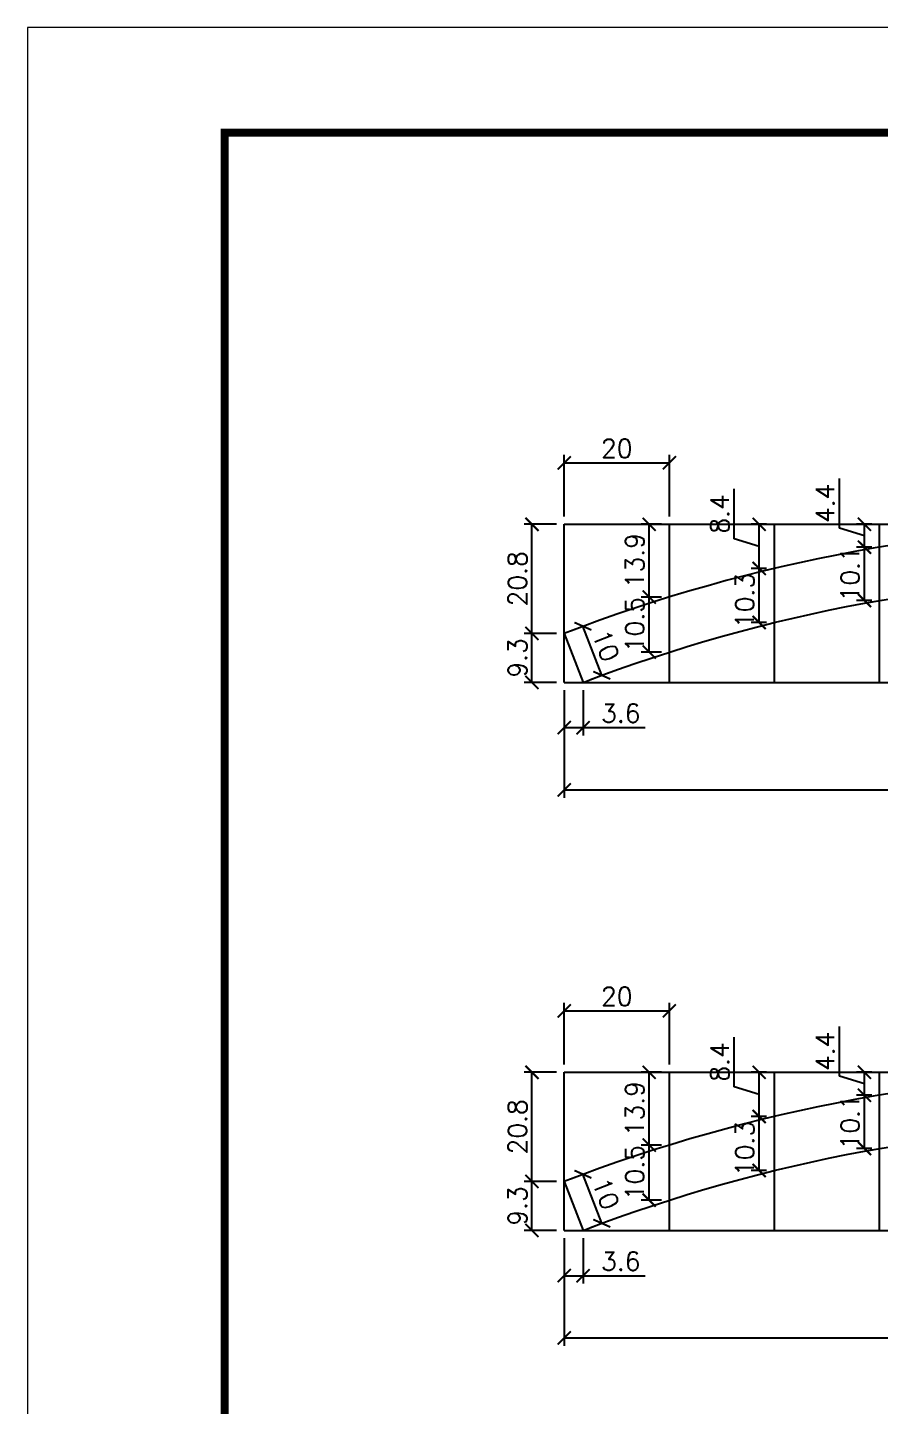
# Model space of a CAD drawing. Extents: x 2582 to 128055, y -26396 to 2611.
# Drawn here: x 2582 to 2906, y -1751 to -1226 of the extents above; entities that cross this region are included whole.
import ezdxf

# ---------------------------------------------------------------- set-up
doc = ezdxf.new("R2010")
doc.units = 0
doc.header["$PDMODE"] = 35
doc.linetypes.add('DASHED', pattern=[0.75, 0.5, -0.25])
doc.layers.add('COTA', color=241, linetype='Continuous')
doc.layers.add('Painéis', color=200, linetype='Continuous')
doc.layers.add('Folhas', color=255, linetype='Continuous', lineweight=9)
doc.layers.add('SARRAFO DE PRESSAO', color=251, linetype='DASHED', lineweight=9)
doc.styles.add('Romans', font='romans.shx')
doc.dimstyles.new('Cota Seção (2x)', dxfattribs={"dimtxt": 7, "dimasz": 5, "dimexe": 3, "dimexo": 3, "dimgap": 2, "dimtad": 3, "dimdec": 1, "dimlfac": 0.5, "dimzin": 12, "dimdsep": 46, "dimtxsty": 'Romans', "dimblk": 'ARCHTICK', "dimcen": 0, "dimclrd": 4, "dimclre": 4, "dimclrt": 1, "dimadec": 1, "dimazin": 3, "dimtfac": 1, "dimtdec": 1, "dimtmove": 0, "dimatfit": 3, "dimldrblk": 'OBLIQUE', "dimfxl": 1, "dimtolj": 1, "dimtzin": 12, "dimarcsym": 0})

# ---------------------------------------------------------------- blocks, each defined once
blk = doc.blocks.new('9999999999')
at = {"layer": 'Folhas'}
blk.add_lwpolyline([(98138.98, 34190.21), (99623.98, 34190.21), (99623.98, 35240.21), (98138.98, 35240.21)], close=True, dxfattribs=at)
at = {"layer": 'Folhas', "color": 30, "const_width": 3}
blk.add_lwpolyline([(98213.98, 34230.21), (99583.98, 34230.21), (99583.98, 35200.21), (98213.98, 35200.21)], close=True, dxfattribs=at)
blk = doc.blocks.new('_ArchTick')
at = {"color": 0, "linetype": 'ByBlock', "const_width": 0.15}
blk.add_lwpolyline([(-0.5, -0.5), (0.5, 0.5)], dxfattribs=at)
blk = doc.blocks.new('*D386')
at = {"layer": 'COTA', "color": 4, "linetype": 'ByBlock', "lineweight": -2, "transparency": 16777216}
for p, q in [((2782.79, -1665.23), (2770.52, -1665.23)), ((2773.52, -1683.9), (2773.52, -1665.23))]:
    blk.add_line(p, q, dxfattribs=at)
at = {"layer": 'COTA', "color": 4, "lineweight": -2, "transparency": 16777216}
blk.add_line((2782.79, -1683.9), (2770.52, -1683.9), dxfattribs=at)
at = {"layer": 'Defpoints', "color": 0, "linetype": 'ByBlock', "transparency": 16777216}
for p in [(2773.52, -1665.23), (2785.79, -1665.23), (2785.79, -1683.9)]:
    blk.add_point(p, dxfattribs=at)
at = {"layer": 'COTA', "color": 4, "linetype": 'ByBlock', "lineweight": -2, "transparency": 16777216, "xscale": 5, "yscale": 5, "zscale": 5}
for p, rotation in [((2773.52, -1665.23), 90), ((2773.52, -1683.9), 270)]:
    blk.add_blockref('_ArchTick', p, dxfattribs=dict(at, rotation=rotation))
at = {"layer": 'COTA', "color": 1, "linetype": 'ByBlock', "transparency": 16777216, "insert": (2768.02, -1674.56), "char_height": 7, "attachment_point": 5, "rotation": 90, "style": 'Romans'}
blk.add_mtext('\\A1;9.3', dxfattribs=at)
blk = doc.blocks.new('_Oblique')
at = {"color": 0, "linetype": 'ByBlock', "lineweight": -2}
blk.add_line((-0.5, -0.5), (0.5, 0.5), dxfattribs=at)
blk = doc.blocks.new('*D387')
at = {"layer": 'COTA', "color": 4, "linetype": 'ByBlock', "lineweight": -2, "transparency": 16777216}
for p, q in [((2782.79, -1623.69), (2770.52, -1623.69)), ((2773.52, -1665.23), (2773.52, -1623.69))]:
    blk.add_line(p, q, dxfattribs=at)
at = {"layer": 'COTA', "color": 4, "lineweight": -2, "transparency": 16777216}
blk.add_line((2782.79, -1665.23), (2770.52, -1665.23), dxfattribs=at)
at = {"layer": 'Defpoints', "color": 0, "linetype": 'ByBlock', "transparency": 16777216}
for p in [(2773.52, -1623.69), (2785.79, -1623.69), (2785.79, -1665.23)]:
    blk.add_point(p, dxfattribs=at)
at = {"layer": 'COTA', "color": 4, "linetype": 'ByBlock', "lineweight": -2, "transparency": 16777216, "xscale": 5, "yscale": 5, "zscale": 5}
for p, rotation in [((2773.52, -1623.69), 90), ((2773.52, -1665.23), 270)]:
    blk.add_blockref('_ArchTick', p, dxfattribs=dict(at, rotation=rotation))
at = {"layer": 'COTA', "color": 1, "linetype": 'ByBlock', "transparency": 16777216, "insert": (2768.02, -1644.46), "char_height": 7, "attachment_point": 5, "rotation": 90, "style": 'Romans'}
blk.add_mtext('\\A1;20.8', dxfattribs=at)
blk = doc.blocks.new('*D383')
at = {"layer": 'COTA', "color": 4, "linetype": 'ByBlock', "lineweight": -2, "transparency": 16777216}
for p, q in [((2788.59, -1664.15), (2795.7, -1661.42)), ((2800.07, -1681.17), (2792.9, -1662.5))]:
    blk.add_line(p, q, dxfattribs=at)
at = {"layer": 'COTA', "color": 4, "lineweight": -2, "transparency": 16777216}
blk.add_line((2795.76, -1682.82), (2802.87, -1680.09), dxfattribs=at)
at = {"layer": 'Defpoints', "color": 0, "linetype": 'ByBlock', "transparency": 16777216}
for p in [(2792.9, -1662.5), (2785.79, -1665.23), (2792.96, -1683.9)]:
    blk.add_point(p, dxfattribs=at)
at = {"layer": 'COTA', "color": 4, "linetype": 'ByBlock', "lineweight": -2, "transparency": 16777216, "xscale": 5, "yscale": 5, "zscale": 5}
for p, rotation in [((2792.9, -1662.5), 111.0084524880123), ((2800.07, -1681.17), 291.0084524880122)]:
    blk.add_blockref('_ArchTick', p, dxfattribs=dict(at, rotation=rotation))
at = {"layer": 'COTA', "color": 1, "linetype": 'ByBlock', "transparency": 16777216, "insert": (2801.62, -1669.86), "char_height": 7, "attachment_point": 5, "rotation": 291.0085, "style": 'Romans'}
blk.add_mtext('\\A1;10', dxfattribs=at)
blk = doc.blocks.new('*D388')
at = {"layer": 'COTA', "color": 4, "lineweight": -2, "transparency": 16777216}
for p, q in [((2822.79, -1651.4), (2815.11, -1651.4)), ((2818.11, -1672.36), (2818.11, -1651.4)), ((2822.79, -1672.36), (2815.11, -1672.36))]:
    blk.add_line(p, q, dxfattribs=at)
at = {"layer": 'Defpoints', "color": 0, "transparency": 16777216}
for p in [(2818.11, -1651.4), (2825.79, -1651.4), (2825.79, -1672.36)]:
    blk.add_point(p, dxfattribs=at)
at = {"layer": 'COTA', "color": 4, "lineweight": -2, "transparency": 16777216, "xscale": 5, "yscale": 5, "zscale": 5}
for p, rotation in [((2818.11, -1651.4), 90), ((2818.11, -1672.36), 270)]:
    blk.add_blockref('_ArchTick', p, dxfattribs=dict(at, rotation=rotation))
at = {"layer": 'COTA', "color": 1, "transparency": 16777216, "insert": (2812.61, -1661.88), "char_height": 7, "attachment_point": 5, "rotation": 90, "style": 'Romans'}
blk.add_mtext('\\A1;10.5', dxfattribs=at)
blk = doc.blocks.new('*D389')
at = {"layer": 'COTA', "color": 4, "lineweight": -2, "transparency": 16777216}
for p, q in [((2822.79, -1623.69), (2815.11, -1623.69)), ((2818.11, -1651.4), (2818.11, -1623.69)), ((2822.79, -1651.4), (2815.11, -1651.4))]:
    blk.add_line(p, q, dxfattribs=at)
at = {"layer": 'Defpoints', "color": 0, "transparency": 16777216}
for p in [(2818.11, -1623.69), (2825.79, -1623.69), (2825.79, -1651.4)]:
    blk.add_point(p, dxfattribs=at)
at = {"layer": 'COTA', "color": 4, "lineweight": -2, "transparency": 16777216, "xscale": 5, "yscale": 5, "zscale": 5}
for p, rotation in [((2818.11, -1623.69), 90), ((2818.11, -1651.4), 270)]:
    blk.add_blockref('_ArchTick', p, dxfattribs=dict(at, rotation=rotation))
at = {"layer": 'COTA', "color": 1, "transparency": 16777216, "insert": (2812.61, -1637.55), "char_height": 7, "attachment_point": 5, "rotation": 90, "style": 'Romans'}
blk.add_mtext('\\A1;13.9', dxfattribs=at)
blk = doc.blocks.new('*D390')
at = {"layer": 'COTA', "color": 4, "lineweight": -2, "transparency": 16777216}
for p, q in [((2862.79, -1640.51), (2856.96, -1640.51)), ((2859.96, -1661.08), (2859.96, -1640.51)), ((2862.79, -1661.08), (2856.96, -1661.08))]:
    blk.add_line(p, q, dxfattribs=at)
at = {"layer": 'Defpoints', "color": 0, "transparency": 16777216}
for p in [(2859.96, -1640.51), (2865.79, -1640.51), (2865.79, -1661.08)]:
    blk.add_point(p, dxfattribs=at)
at = {"layer": 'COTA', "color": 4, "lineweight": -2, "transparency": 16777216, "xscale": 5, "yscale": 5, "zscale": 5}
for p, rotation in [((2859.96, -1640.51), 90), ((2859.96, -1661.08), 270)]:
    blk.add_blockref('_ArchTick', p, dxfattribs=dict(at, rotation=rotation))
at = {"layer": 'COTA', "color": 1, "transparency": 16777216, "insert": (2854.46, -1652.7), "char_height": 7, "attachment_point": 5, "rotation": 90, "style": 'Romans'}
blk.add_mtext('\\A1;10.3', dxfattribs=at)
blk = doc.blocks.new('*D391')
at = {"layer": 'COTA', "color": 4, "linetype": 'ByBlock', "lineweight": -2, "transparency": 16777216}
for p, q in [((2850.46, -1629.25), (2850.46, -1610.25)), ((2862.79, -1623.69), (2856.96, -1623.69)), ((2859.96, -1640.51), (2859.96, -1623.69)), ((2859.96, -1632.1), (2850.46, -1629.25))]:
    blk.add_line(p, q, dxfattribs=at)
at = {"layer": 'COTA', "color": 4, "lineweight": -2, "transparency": 16777216}
blk.add_line((2862.79, -1640.51), (2856.96, -1640.51), dxfattribs=at)
at = {"layer": 'Defpoints', "color": 0, "linetype": 'ByBlock', "transparency": 16777216}
for p in [(2859.96, -1623.69), (2865.79, -1623.69), (2865.79, -1640.51)]:
    blk.add_point(p, dxfattribs=at)
at = {"layer": 'COTA', "color": 4, "linetype": 'ByBlock', "lineweight": -2, "transparency": 16777216, "xscale": 5, "yscale": 5, "zscale": 5}
for p, rotation in [((2859.96, -1623.69), 90), ((2859.96, -1640.51), 270)]:
    blk.add_blockref('_ArchTick', p, dxfattribs=dict(at, rotation=rotation))
at = {"layer": 'COTA', "color": 1, "linetype": 'ByBlock', "transparency": 16777216, "insert": (2844.96, -1619.75), "char_height": 7, "attachment_point": 5, "rotation": 90, "style": 'Romans'}
blk.add_mtext('\\A1;8.4', dxfattribs=at)
blk = doc.blocks.new('*D392')
at = {"layer": 'COTA', "color": 4, "lineweight": -2, "transparency": 16777216}
for p, q in [((2902.79, -1632.41), (2897.01, -1632.41)), ((2900.01, -1652.7), (2900.01, -1632.41)), ((2902.79, -1652.7), (2897.01, -1652.7))]:
    blk.add_line(p, q, dxfattribs=at)
at = {"layer": 'Defpoints', "color": 0, "transparency": 16777216}
for p in [(2900.01, -1632.41), (2905.79, -1632.41), (2905.79, -1652.7)]:
    blk.add_point(p, dxfattribs=at)
at = {"layer": 'COTA', "color": 4, "lineweight": -2, "transparency": 16777216, "xscale": 5, "yscale": 5, "zscale": 5}
for p, rotation in [((2900.01, -1632.41), 90), ((2900.01, -1652.7), 270)]:
    blk.add_blockref('_ArchTick', p, dxfattribs=dict(at, rotation=rotation))
at = {"layer": 'COTA', "color": 1, "transparency": 16777216, "insert": (2894.51, -1642.56), "char_height": 7, "attachment_point": 5, "rotation": 90, "style": 'Romans'}
blk.add_mtext('\\A1;10.1', dxfattribs=at)
blk = doc.blocks.new('*D393')
at = {"layer": 'COTA', "color": 4, "linetype": 'ByBlock', "lineweight": -2, "transparency": 16777216}
for p, q in [((2890.51, -1625.2), (2890.51, -1606.2)), ((2900.01, -1628.05), (2890.51, -1625.2)), ((2902.79, -1623.69), (2897.01, -1623.69)), ((2900.01, -1632.41), (2900.01, -1623.69))]:
    blk.add_line(p, q, dxfattribs=at)
at = {"layer": 'COTA', "color": 4, "lineweight": -2, "transparency": 16777216}
blk.add_line((2902.79, -1632.41), (2897.01, -1632.41), dxfattribs=at)
at = {"layer": 'Defpoints', "color": 0, "linetype": 'ByBlock', "transparency": 16777216}
for p in [(2900.01, -1623.69), (2905.79, -1623.69), (2905.79, -1632.41)]:
    blk.add_point(p, dxfattribs=at)
at = {"layer": 'COTA', "color": 4, "linetype": 'ByBlock', "lineweight": -2, "transparency": 16777216, "xscale": 5, "yscale": 5, "zscale": 5}
for p, rotation in [((2900.01, -1623.69), 90), ((2900.01, -1632.41), 270)]:
    blk.add_blockref('_ArchTick', p, dxfattribs=dict(at, rotation=rotation))
at = {"layer": 'COTA', "color": 1, "linetype": 'ByBlock', "transparency": 16777216, "insert": (2885.01, -1615.7), "char_height": 7, "attachment_point": 5, "rotation": 90, "style": 'Romans'}
blk.add_mtext('\\A1;4.4', dxfattribs=at)
blk = doc.blocks.new('*D408')
at = {"layer": 'COTA', "color": 4, "lineweight": -2, "transparency": 16777216}
blk.add_line((2785.79, -1620.69), (2785.79, -1597.29), dxfattribs=at)
at = {"layer": 'COTA', "color": 4, "linetype": 'ByBlock', "lineweight": -2, "transparency": 16777216}
for p, q in [((2785.79, -1600.29), (2825.79, -1600.29)), ((2825.79, -1620.69), (2825.79, -1597.29))]:
    blk.add_line(p, q, dxfattribs=at)
at = {"layer": 'Defpoints', "color": 0, "linetype": 'ByBlock', "transparency": 16777216}
for p in [(2825.79, -1600.29), (2785.79, -1623.69), (2825.79, -1623.69)]:
    blk.add_point(p, dxfattribs=at)
at = {"layer": 'COTA', "color": 4, "linetype": 'ByBlock', "lineweight": -2, "transparency": 16777216, "xscale": 5, "yscale": 5, "zscale": 5, "rotation": 180}
blk.add_blockref('_ArchTick', (2785.79, -1600.29), dxfattribs=at)
at = {"layer": 'COTA', "color": 4, "linetype": 'ByBlock', "lineweight": -2, "transparency": 16777216, "xscale": 5, "yscale": 5, "zscale": 5}
blk.add_blockref('_ArchTick', (2825.79, -1600.29), dxfattribs=at)
at = {"layer": 'COTA', "color": 1, "linetype": 'ByBlock', "transparency": 16777216, "insert": (2805.79, -1594.79), "char_height": 7, "attachment_point": 5, "style": 'Romans'}
blk.add_mtext('\\A1;20', dxfattribs=at)
blk = doc.blocks.new('*D411')
at = {"layer": 'COTA', "color": 4, "lineweight": -2, "transparency": 16777216}
for p, q in [((2785.79, -1686.9), (2785.79, -1727.8)), ((3233.78, -1686.9), (3233.78, -1727.8)), ((2785.79, -1724.8), (3233.78, -1724.8))]:
    blk.add_line(p, q, dxfattribs=at)
at = {"layer": 'Defpoints', "color": 0, "transparency": 16777216}
for p in [(2785.79, -1683.9), (3233.78, -1683.9), (3233.78, -1724.8)]:
    blk.add_point(p, dxfattribs=at)
at = {"layer": 'COTA', "color": 4, "lineweight": -2, "transparency": 16777216, "xscale": 5, "yscale": 5, "zscale": 5, "rotation": 180}
blk.add_blockref('_ArchTick', (2785.79, -1724.8), dxfattribs=at)
at = {"layer": 'COTA', "color": 4, "lineweight": -2, "transparency": 16777216, "xscale": 5, "yscale": 5, "zscale": 5}
blk.add_blockref('_ArchTick', (3233.78, -1724.8), dxfattribs=at)
at = {"layer": 'COTA', "color": 1, "transparency": 16777216, "insert": (3009.79, -1719.3), "char_height": 7, "attachment_point": 5, "style": 'Romans'}
blk.add_mtext('\\A1;224', dxfattribs=at)
blk = doc.blocks.new('*D412')
at = {"layer": 'COTA', "color": 4, "lineweight": -2, "transparency": 16777216}
for p, q in [((2785.79, -1686.9), (2785.79, -1704.12)), ((2792.96, -1686.9), (2792.96, -1704.12)), ((2785.79, -1701.12), (2792.96, -1701.12)), ((2792.96, -1701.12), (2816.63, -1701.12))]:
    blk.add_line(p, q, dxfattribs=at)
at = {"layer": 'Defpoints', "color": 0, "transparency": 16777216}
for p in [(2785.79, -1683.9), (2792.96, -1683.9), (2792.96, -1701.12)]:
    blk.add_point(p, dxfattribs=at)
at = {"layer": 'COTA', "color": 4, "lineweight": -2, "transparency": 16777216, "xscale": 5, "yscale": 5, "zscale": 5, "rotation": 180}
blk.add_blockref('_ArchTick', (2785.79, -1701.12), dxfattribs=at)
at = {"layer": 'COTA', "color": 4, "lineweight": -2, "transparency": 16777216, "xscale": 5, "yscale": 5, "zscale": 5}
blk.add_blockref('_ArchTick', (2792.96, -1701.12), dxfattribs=at)
at = {"layer": 'COTA', "color": 1, "transparency": 16777216, "insert": (2807.3, -1695.62), "char_height": 7, "attachment_point": 5, "style": 'Romans'}
blk.add_mtext('\\A1;3.6', dxfattribs=at)
blk = doc.blocks.new('*D463')
at = {"layer": 'COTA', "color": 4, "linetype": 'ByBlock', "lineweight": -2, "transparency": 16777216}
for p, q in [((2782.79, -1456.57), (2770.52, -1456.57)), ((2773.52, -1475.24), (2773.52, -1456.57))]:
    blk.add_line(p, q, dxfattribs=at)
at = {"layer": 'COTA', "color": 4, "lineweight": -2, "transparency": 16777216}
blk.add_line((2782.79, -1475.24), (2770.52, -1475.24), dxfattribs=at)
at = {"layer": 'Defpoints', "color": 0, "linetype": 'ByBlock', "transparency": 16777216}
for p in [(2773.52, -1456.57), (2785.79, -1456.57), (2785.79, -1475.24)]:
    blk.add_point(p, dxfattribs=at)
at = {"layer": 'COTA', "color": 4, "linetype": 'ByBlock', "lineweight": -2, "transparency": 16777216, "xscale": 5, "yscale": 5, "zscale": 5}
for p, rotation in [((2773.52, -1456.57), 90), ((2773.52, -1475.24), 270)]:
    blk.add_blockref('_ArchTick', p, dxfattribs=dict(at, rotation=rotation))
at = {"layer": 'COTA', "color": 1, "linetype": 'ByBlock', "transparency": 16777216, "insert": (2768.02, -1465.9), "char_height": 7, "attachment_point": 5, "rotation": 90, "style": 'Romans'}
blk.add_mtext('\\A1;9.3', dxfattribs=at)
blk = doc.blocks.new('*D432')
at = {"layer": 'COTA', "color": 4, "linetype": 'ByBlock', "lineweight": -2, "transparency": 16777216}
for p, q in [((2782.79, -1415.03), (2770.52, -1415.03)), ((2773.52, -1456.57), (2773.52, -1415.03))]:
    blk.add_line(p, q, dxfattribs=at)
at = {"layer": 'COTA', "color": 4, "lineweight": -2, "transparency": 16777216}
blk.add_line((2782.79, -1456.57), (2770.52, -1456.57), dxfattribs=at)
at = {"layer": 'Defpoints', "color": 0, "linetype": 'ByBlock', "transparency": 16777216}
for p in [(2773.52, -1415.03), (2785.79, -1415.03), (2785.79, -1456.57)]:
    blk.add_point(p, dxfattribs=at)
at = {"layer": 'COTA', "color": 4, "linetype": 'ByBlock', "lineweight": -2, "transparency": 16777216, "xscale": 5, "yscale": 5, "zscale": 5}
for p, rotation in [((2773.52, -1415.03), 90), ((2773.52, -1456.57), 270)]:
    blk.add_blockref('_ArchTick', p, dxfattribs=dict(at, rotation=rotation))
at = {"layer": 'COTA', "color": 1, "linetype": 'ByBlock', "transparency": 16777216, "insert": (2768.02, -1435.8), "char_height": 7, "attachment_point": 5, "rotation": 90, "style": 'Romans'}
blk.add_mtext('\\A1;20.8', dxfattribs=at)
blk = doc.blocks.new('*D433')
at = {"layer": 'COTA', "color": 4, "linetype": 'ByBlock', "lineweight": -2, "transparency": 16777216}
for p, q in [((2788.59, -1455.49), (2795.7, -1452.76)), ((2800.07, -1472.51), (2792.9, -1453.84))]:
    blk.add_line(p, q, dxfattribs=at)
at = {"layer": 'COTA', "color": 4, "lineweight": -2, "transparency": 16777216}
blk.add_line((2795.76, -1474.16), (2802.87, -1471.43), dxfattribs=at)
at = {"layer": 'Defpoints', "color": 0, "linetype": 'ByBlock', "transparency": 16777216}
for p in [(2792.9, -1453.84), (2785.79, -1456.57), (2792.96, -1475.24)]:
    blk.add_point(p, dxfattribs=at)
at = {"layer": 'COTA', "color": 4, "linetype": 'ByBlock', "lineweight": -2, "transparency": 16777216, "xscale": 5, "yscale": 5, "zscale": 5}
for p, rotation in [((2792.9, -1453.84), 111.0084524880123), ((2800.07, -1472.51), 291.0084524880122)]:
    blk.add_blockref('_ArchTick', p, dxfattribs=dict(at, rotation=rotation))
at = {"layer": 'COTA', "color": 1, "linetype": 'ByBlock', "transparency": 16777216, "insert": (2801.62, -1461.2), "char_height": 7, "attachment_point": 5, "rotation": 291.0085, "style": 'Romans'}
blk.add_mtext('\\A1;10', dxfattribs=at)
blk = doc.blocks.new('*D434')
at = {"layer": 'COTA', "color": 4, "lineweight": -2, "transparency": 16777216}
for p, q in [((2822.79, -1442.74), (2815.11, -1442.74)), ((2818.11, -1463.7), (2818.11, -1442.74)), ((2822.79, -1463.7), (2815.11, -1463.7))]:
    blk.add_line(p, q, dxfattribs=at)
at = {"layer": 'Defpoints', "color": 0, "transparency": 16777216}
for p in [(2818.11, -1442.74), (2825.79, -1442.74), (2825.79, -1463.7)]:
    blk.add_point(p, dxfattribs=at)
at = {"layer": 'COTA', "color": 4, "lineweight": -2, "transparency": 16777216, "xscale": 5, "yscale": 5, "zscale": 5}
for p, rotation in [((2818.11, -1442.74), 90), ((2818.11, -1463.7), 270)]:
    blk.add_blockref('_ArchTick', p, dxfattribs=dict(at, rotation=rotation))
at = {"layer": 'COTA', "color": 1, "transparency": 16777216, "insert": (2812.61, -1453.22), "char_height": 7, "attachment_point": 5, "rotation": 90, "style": 'Romans'}
blk.add_mtext('\\A1;10.5', dxfattribs=at)
blk = doc.blocks.new('*D435')
at = {"layer": 'COTA', "color": 4, "lineweight": -2, "transparency": 16777216}
for p, q in [((2822.79, -1415.03), (2815.11, -1415.03)), ((2818.11, -1442.74), (2818.11, -1415.03)), ((2822.79, -1442.74), (2815.11, -1442.74))]:
    blk.add_line(p, q, dxfattribs=at)
at = {"layer": 'Defpoints', "color": 0, "transparency": 16777216}
for p in [(2818.11, -1415.03), (2825.79, -1415.03), (2825.79, -1442.74)]:
    blk.add_point(p, dxfattribs=at)
at = {"layer": 'COTA', "color": 4, "lineweight": -2, "transparency": 16777216, "xscale": 5, "yscale": 5, "zscale": 5}
for p, rotation in [((2818.11, -1415.03), 90), ((2818.11, -1442.74), 270)]:
    blk.add_blockref('_ArchTick', p, dxfattribs=dict(at, rotation=rotation))
at = {"layer": 'COTA', "color": 1, "transparency": 16777216, "insert": (2812.61, -1428.89), "char_height": 7, "attachment_point": 5, "rotation": 90, "style": 'Romans'}
blk.add_mtext('\\A1;13.9', dxfattribs=at)
blk = doc.blocks.new('*D436')
at = {"layer": 'COTA', "color": 4, "lineweight": -2, "transparency": 16777216}
for p, q in [((2862.79, -1431.85), (2856.96, -1431.85)), ((2859.96, -1452.43), (2859.96, -1431.85)), ((2862.79, -1452.43), (2856.96, -1452.43))]:
    blk.add_line(p, q, dxfattribs=at)
at = {"layer": 'Defpoints', "color": 0, "transparency": 16777216}
for p in [(2859.96, -1431.85), (2865.79, -1431.85), (2865.79, -1452.43)]:
    blk.add_point(p, dxfattribs=at)
at = {"layer": 'COTA', "color": 4, "lineweight": -2, "transparency": 16777216, "xscale": 5, "yscale": 5, "zscale": 5}
for p, rotation in [((2859.96, -1431.85), 90), ((2859.96, -1452.43), 270)]:
    blk.add_blockref('_ArchTick', p, dxfattribs=dict(at, rotation=rotation))
at = {"layer": 'COTA', "color": 1, "transparency": 16777216, "insert": (2854.46, -1444.04), "char_height": 7, "attachment_point": 5, "rotation": 90, "style": 'Romans'}
blk.add_mtext('\\A1;10.3', dxfattribs=at)
blk = doc.blocks.new('*D437')
at = {"layer": 'COTA', "color": 4, "linetype": 'ByBlock', "lineweight": -2, "transparency": 16777216}
for p, q in [((2850.46, -1420.59), (2850.46, -1401.59)), ((2862.79, -1415.03), (2856.96, -1415.03)), ((2859.96, -1431.85), (2859.96, -1415.03)), ((2859.96, -1423.44), (2850.46, -1420.59))]:
    blk.add_line(p, q, dxfattribs=at)
at = {"layer": 'COTA', "color": 4, "lineweight": -2, "transparency": 16777216}
blk.add_line((2862.79, -1431.85), (2856.96, -1431.85), dxfattribs=at)
at = {"layer": 'Defpoints', "color": 0, "linetype": 'ByBlock', "transparency": 16777216}
for p in [(2859.96, -1415.03), (2865.79, -1415.03), (2865.79, -1431.85)]:
    blk.add_point(p, dxfattribs=at)
at = {"layer": 'COTA', "color": 4, "linetype": 'ByBlock', "lineweight": -2, "transparency": 16777216, "xscale": 5, "yscale": 5, "zscale": 5}
for p, rotation in [((2859.96, -1415.03), 90), ((2859.96, -1431.85), 270)]:
    blk.add_blockref('_ArchTick', p, dxfattribs=dict(at, rotation=rotation))
at = {"layer": 'COTA', "color": 1, "linetype": 'ByBlock', "transparency": 16777216, "insert": (2844.96, -1411.09), "char_height": 7, "attachment_point": 5, "rotation": 90, "style": 'Romans'}
blk.add_mtext('\\A1;8.4', dxfattribs=at)
blk = doc.blocks.new('*D438')
at = {"layer": 'COTA', "color": 4, "lineweight": -2, "transparency": 16777216}
for p, q in [((2902.79, -1423.75), (2897.01, -1423.75)), ((2900.01, -1444.04), (2900.01, -1423.75)), ((2902.79, -1444.04), (2897.01, -1444.04))]:
    blk.add_line(p, q, dxfattribs=at)
at = {"layer": 'Defpoints', "color": 0, "transparency": 16777216}
for p in [(2900.01, -1423.75), (2905.79, -1423.75), (2905.79, -1444.04)]:
    blk.add_point(p, dxfattribs=at)
at = {"layer": 'COTA', "color": 4, "lineweight": -2, "transparency": 16777216, "xscale": 5, "yscale": 5, "zscale": 5}
for p, rotation in [((2900.01, -1423.75), 90), ((2900.01, -1444.04), 270)]:
    blk.add_blockref('_ArchTick', p, dxfattribs=dict(at, rotation=rotation))
at = {"layer": 'COTA', "color": 1, "transparency": 16777216, "insert": (2894.51, -1433.9), "char_height": 7, "attachment_point": 5, "rotation": 90, "style": 'Romans'}
blk.add_mtext('\\A1;10.1', dxfattribs=at)
blk = doc.blocks.new('*D439')
at = {"layer": 'COTA', "color": 4, "linetype": 'ByBlock', "lineweight": -2, "transparency": 16777216}
for p, q in [((2890.51, -1416.54), (2890.51, -1397.54)), ((2900.01, -1419.39), (2890.51, -1416.54)), ((2902.79, -1415.03), (2897.01, -1415.03)), ((2900.01, -1423.75), (2900.01, -1415.03))]:
    blk.add_line(p, q, dxfattribs=at)
at = {"layer": 'COTA', "color": 4, "lineweight": -2, "transparency": 16777216}
blk.add_line((2902.79, -1423.75), (2897.01, -1423.75), dxfattribs=at)
at = {"layer": 'Defpoints', "color": 0, "linetype": 'ByBlock', "transparency": 16777216}
for p in [(2900.01, -1415.03), (2905.79, -1415.03), (2905.79, -1423.75)]:
    blk.add_point(p, dxfattribs=at)
at = {"layer": 'COTA', "color": 4, "linetype": 'ByBlock', "lineweight": -2, "transparency": 16777216, "xscale": 5, "yscale": 5, "zscale": 5}
for p, rotation in [((2900.01, -1415.03), 90), ((2900.01, -1423.75), 270)]:
    blk.add_blockref('_ArchTick', p, dxfattribs=dict(at, rotation=rotation))
at = {"layer": 'COTA', "color": 1, "linetype": 'ByBlock', "transparency": 16777216, "insert": (2885.01, -1407.04), "char_height": 7, "attachment_point": 5, "rotation": 90, "style": 'Romans'}
blk.add_mtext('\\A1;4.4', dxfattribs=at)
blk = doc.blocks.new('*D454')
at = {"layer": 'COTA', "color": 4, "lineweight": -2, "transparency": 16777216}
blk.add_line((2785.79, -1412.03), (2785.79, -1388.63), dxfattribs=at)
at = {"layer": 'COTA', "color": 4, "linetype": 'ByBlock', "lineweight": -2, "transparency": 16777216}
for p, q in [((2825.79, -1412.03), (2825.79, -1388.63)), ((2785.79, -1391.63), (2825.79, -1391.63))]:
    blk.add_line(p, q, dxfattribs=at)
at = {"layer": 'Defpoints', "color": 0, "linetype": 'ByBlock', "transparency": 16777216}
for p in [(2825.79, -1391.63), (2785.79, -1415.03), (2825.79, -1415.03)]:
    blk.add_point(p, dxfattribs=at)
at = {"layer": 'COTA', "color": 4, "linetype": 'ByBlock', "lineweight": -2, "transparency": 16777216, "xscale": 5, "yscale": 5, "zscale": 5, "rotation": 180}
blk.add_blockref('_ArchTick', (2785.79, -1391.63), dxfattribs=at)
at = {"layer": 'COTA', "color": 4, "linetype": 'ByBlock', "lineweight": -2, "transparency": 16777216, "xscale": 5, "yscale": 5, "zscale": 5}
blk.add_blockref('_ArchTick', (2825.79, -1391.63), dxfattribs=at)
at = {"layer": 'COTA', "color": 1, "linetype": 'ByBlock', "transparency": 16777216, "insert": (2805.79, -1386.13), "char_height": 7, "attachment_point": 5, "style": 'Romans'}
blk.add_mtext('\\A1;20', dxfattribs=at)
blk = doc.blocks.new('*D457')
at = {"layer": 'COTA', "color": 4, "lineweight": -2, "transparency": 16777216}
for p, q in [((2785.79, -1478.24), (2785.79, -1519.14)), ((3233.78, -1478.24), (3233.78, -1519.14)), ((2785.79, -1516.14), (3233.78, -1516.14))]:
    blk.add_line(p, q, dxfattribs=at)
at = {"layer": 'Defpoints', "color": 0, "transparency": 16777216}
for p in [(2785.79, -1475.24), (3233.78, -1475.24), (3233.78, -1516.14)]:
    blk.add_point(p, dxfattribs=at)
at = {"layer": 'COTA', "color": 4, "lineweight": -2, "transparency": 16777216, "xscale": 5, "yscale": 5, "zscale": 5, "rotation": 180}
blk.add_blockref('_ArchTick', (2785.79, -1516.14), dxfattribs=at)
at = {"layer": 'COTA', "color": 4, "lineweight": -2, "transparency": 16777216, "xscale": 5, "yscale": 5, "zscale": 5}
blk.add_blockref('_ArchTick', (3233.78, -1516.14), dxfattribs=at)
at = {"layer": 'COTA', "color": 1, "transparency": 16777216, "insert": (3009.79, -1510.64), "char_height": 7, "attachment_point": 5, "style": 'Romans'}
blk.add_mtext('\\A1;224', dxfattribs=at)
blk = doc.blocks.new('*D458')
at = {"layer": 'COTA', "color": 4, "lineweight": -2, "transparency": 16777216}
for p, q in [((2785.79, -1478.24), (2785.79, -1495.46)), ((2792.96, -1478.24), (2792.96, -1495.46)), ((2785.79, -1492.46), (2792.96, -1492.46)), ((2792.96, -1492.46), (2816.63, -1492.46))]:
    blk.add_line(p, q, dxfattribs=at)
at = {"layer": 'Defpoints', "color": 0, "transparency": 16777216}
for p in [(2785.79, -1475.24), (2792.96, -1475.24), (2792.96, -1492.46)]:
    blk.add_point(p, dxfattribs=at)
at = {"layer": 'COTA', "color": 4, "lineweight": -2, "transparency": 16777216, "xscale": 5, "yscale": 5, "zscale": 5, "rotation": 180}
blk.add_blockref('_ArchTick', (2785.79, -1492.46), dxfattribs=at)
at = {"layer": 'COTA', "color": 4, "lineweight": -2, "transparency": 16777216, "xscale": 5, "yscale": 5, "zscale": 5}
blk.add_blockref('_ArchTick', (2792.96, -1492.46), dxfattribs=at)
at = {"layer": 'COTA', "color": 1, "transparency": 16777216, "insert": (2807.3, -1486.96), "char_height": 7, "attachment_point": 5, "style": 'Romans'}
blk.add_mtext('\\A1;3.6', dxfattribs=at)

msp = doc.modelspace()

# ---------------------------------------------------------------- linework, layer by layer
at = {"layer": 'COTA', "linetype": 'ByBlock'}
for p, q in [((2785.79, -1415.03), (3233.78, -1415.03)), ((2785.79, -1475.24), (2785.79, -1415.03)), ((2825.79, -1475.24), (2825.79, -1415.03)), ((2865.79, -1475.24), (2865.79, -1415.03)), ((2905.79, -1475.24), (2905.79, -1415.03)), ((2785.79, -1475.24), (3233.78, -1475.24)), ((2785.79, -1623.69), (3233.78, -1623.69)), ((2785.79, -1683.9), (2785.79, -1623.69)), ((2825.79, -1683.9), (2825.79, -1623.69)), ((2865.79, -1683.9), (2865.79, -1623.69)), ((2905.79, -1683.9), (2905.79, -1623.69)), ((2785.79, -1683.9), (3233.78, -1683.9))]:
    msp.add_line(p, q, dxfattribs=at)
at = {"layer": 'Painéis'}
for points in [[(2785.79, -1456.57), (2792.96, -1475.24, -0.185415), (3226.61, -1475.24), (3233.78, -1456.57, 0.185415)], [(2785.79, -1665.23), (2792.96, -1683.9, -0.185415), (3226.61, -1683.9), (3233.78, -1665.23, 0.185415)]]:
    msp.add_lwpolyline(points, format="xyb", close=True, dxfattribs=at)

# ---------------------------------------------------------------- block references
at = {"layer": 'SARRAFO DE PRESSAO', "color": 6, "linetype": 'ByBlock'}
msp.add_blockref('9999999999', (-95557.34, -36466.11), dxfattribs=at)

# ---------------------------------------------------------------- dimensions: what is measured, and where the dimension line sits
at = {"layer": 'COTA', "linetype": 'ByBlock'}
for base, p1, p2, picture, middle in [((2825.79, -1391.63), (2785.79, -1415.03), (2825.79, -1415.03), '*D454', (2805.79, -1386.13)), ((2825.79, -1600.29), (2785.79, -1623.69), (2825.79, -1623.69), '*D408', (2805.79, -1594.79))]:
    dim = msp.add_linear_dim(base=base, p1=p1, p2=p2, dimstyle='Cota Seção (2x)', dxfattribs=at)
    dim.commit()
    dim.dimension.update_dxf_attribs({"geometry": picture, "text_midpoint": middle})
for base, p1, p2, picture, middle in [((2859.96, -1415.03), (2865.79, -1431.85), (2865.79, -1415.03), '*D437', (2844.96, -1418.59)), ((2900.01, -1415.03), (2905.79, -1423.75), (2905.79, -1415.03), '*D439', (2885.01, -1414.54)), ((2773.52, -1415.03), (2785.79, -1456.57), (2785.79, -1415.03), '*D432', (2768.02, -1435.8)), ((2900.01, -1623.69), (2905.79, -1632.41), (2905.79, -1623.69), '*D393', (2885.01, -1623.2)), ((2859.96, -1623.69), (2865.79, -1640.51), (2865.79, -1623.69), '*D391', (2844.96, -1627.25)), ((2773.52, -1623.69), (2785.79, -1665.23), (2785.79, -1623.69), '*D387', (2768.02, -1644.46))]:
    dim = msp.add_linear_dim(base=base, p1=p1, p2=p2, angle=90, dimstyle='Cota Seção (2x)', override={"dimtmove": 1}, dxfattribs=at)
    dim.commit()
    dim.dimension.update_dxf_attribs({"geometry": picture, "text_midpoint": middle})
at = {"layer": 'COTA'}
for base, p1, p2, picture, middle in [((2818.11, -1415.03), (2825.79, -1442.74), (2825.79, -1415.03), '*D435', (2812.61, -1428.89)), ((2818.11, -1623.69), (2825.79, -1651.4), (2825.79, -1623.69), '*D389', (2812.61, -1637.55))]:
    dim = msp.add_linear_dim(base=base, p1=p1, p2=p2, angle=90, dimstyle='Cota Seção (2x)', override={"dimtmove": 1}, dxfattribs=at)
    dim.commit()
    dim.dimension.update_dxf_attribs({"geometry": picture, "text_midpoint": middle})
for base, p1, p2, picture, middle in [((2900.01, -1423.75), (2905.79, -1444.04), (2905.79, -1423.75), '*D438', (2900.01, -1433.9)), ((2859.96, -1431.85), (2865.79, -1452.43), (2865.79, -1431.85), '*D436', (2859.96, -1444.04)), ((2818.11, -1442.74), (2825.79, -1463.7), (2825.79, -1442.74), '*D434', (2818.11, -1453.22)), ((2900.01, -1632.41), (2905.79, -1652.7), (2905.79, -1632.41), '*D392', (2900.01, -1642.56)), ((2859.96, -1640.51), (2865.79, -1661.08), (2865.79, -1640.51), '*D390', (2859.96, -1652.7)), ((2818.11, -1651.4), (2825.79, -1672.36), (2825.79, -1651.4), '*D388', (2818.11, -1661.88))]:
    dim = msp.add_linear_dim(base=base, p1=p1, p2=p2, angle=90, dimstyle='Cota Seção (2x)', dxfattribs=at)
    dim.commit()
    dim.dimension.update_dxf_attribs({"geometry": picture, "text_midpoint": middle, "dimtype": 160})
at = {"layer": 'COTA', "linetype": 'ByBlock'}
for base, p1, p2, picture, middle in [((2773.52, -1456.57), (2785.79, -1475.24), (2785.79, -1456.57), '*D463', (2768.02, -1465.9)), ((2773.52, -1665.23), (2785.79, -1683.9), (2785.79, -1665.23), '*D386', (2768.02, -1674.56))]:
    dim = msp.add_linear_dim(base=base, p1=p1, p2=p2, angle=90, dimstyle='Cota Seção (2x)', dxfattribs=at)
    dim.commit()
    dim.dimension.update_dxf_attribs({"geometry": picture, "text_midpoint": middle})
for p1, p2, picture, middle in [((2792.96, -1475.24), (2785.79, -1456.57), '*D433', (2801.62, -1461.2)), ((2792.96, -1683.9), (2785.79, -1665.23), '*D383', (2801.62, -1669.86))]:
    dim = msp.add_aligned_dim(p1=p1, p2=p2, distance=-7.61, dimstyle='Cota Seção (2x)', dxfattribs=at)
    dim.commit()
    dim.dimension.update_dxf_attribs({"geometry": picture, "text_midpoint": middle})
at = {"layer": 'COTA'}
for base, p1, p2, picture, middle in [((3233.78, -1516.14), (2785.79, -1475.24), (3233.78, -1475.24), '*D457', (3009.79, -1510.64)), ((2792.96, -1492.46), (2785.79, -1475.24), (2792.96, -1475.24), '*D458', (2807.3, -1486.96)), ((3233.78, -1724.8), (2785.79, -1683.9), (3233.78, -1683.9), '*D411', (3009.79, -1719.3)), ((2792.96, -1701.12), (2785.79, -1683.9), (2792.96, -1683.9), '*D412', (2807.3, -1695.62))]:
    dim = msp.add_linear_dim(base=base, p1=p1, p2=p2, dimstyle='Cota Seção (2x)', dxfattribs=at)
    dim.commit()
    dim.dimension.update_dxf_attribs({"geometry": picture, "text_midpoint": middle})

doc.saveas('drawing.dxf')
